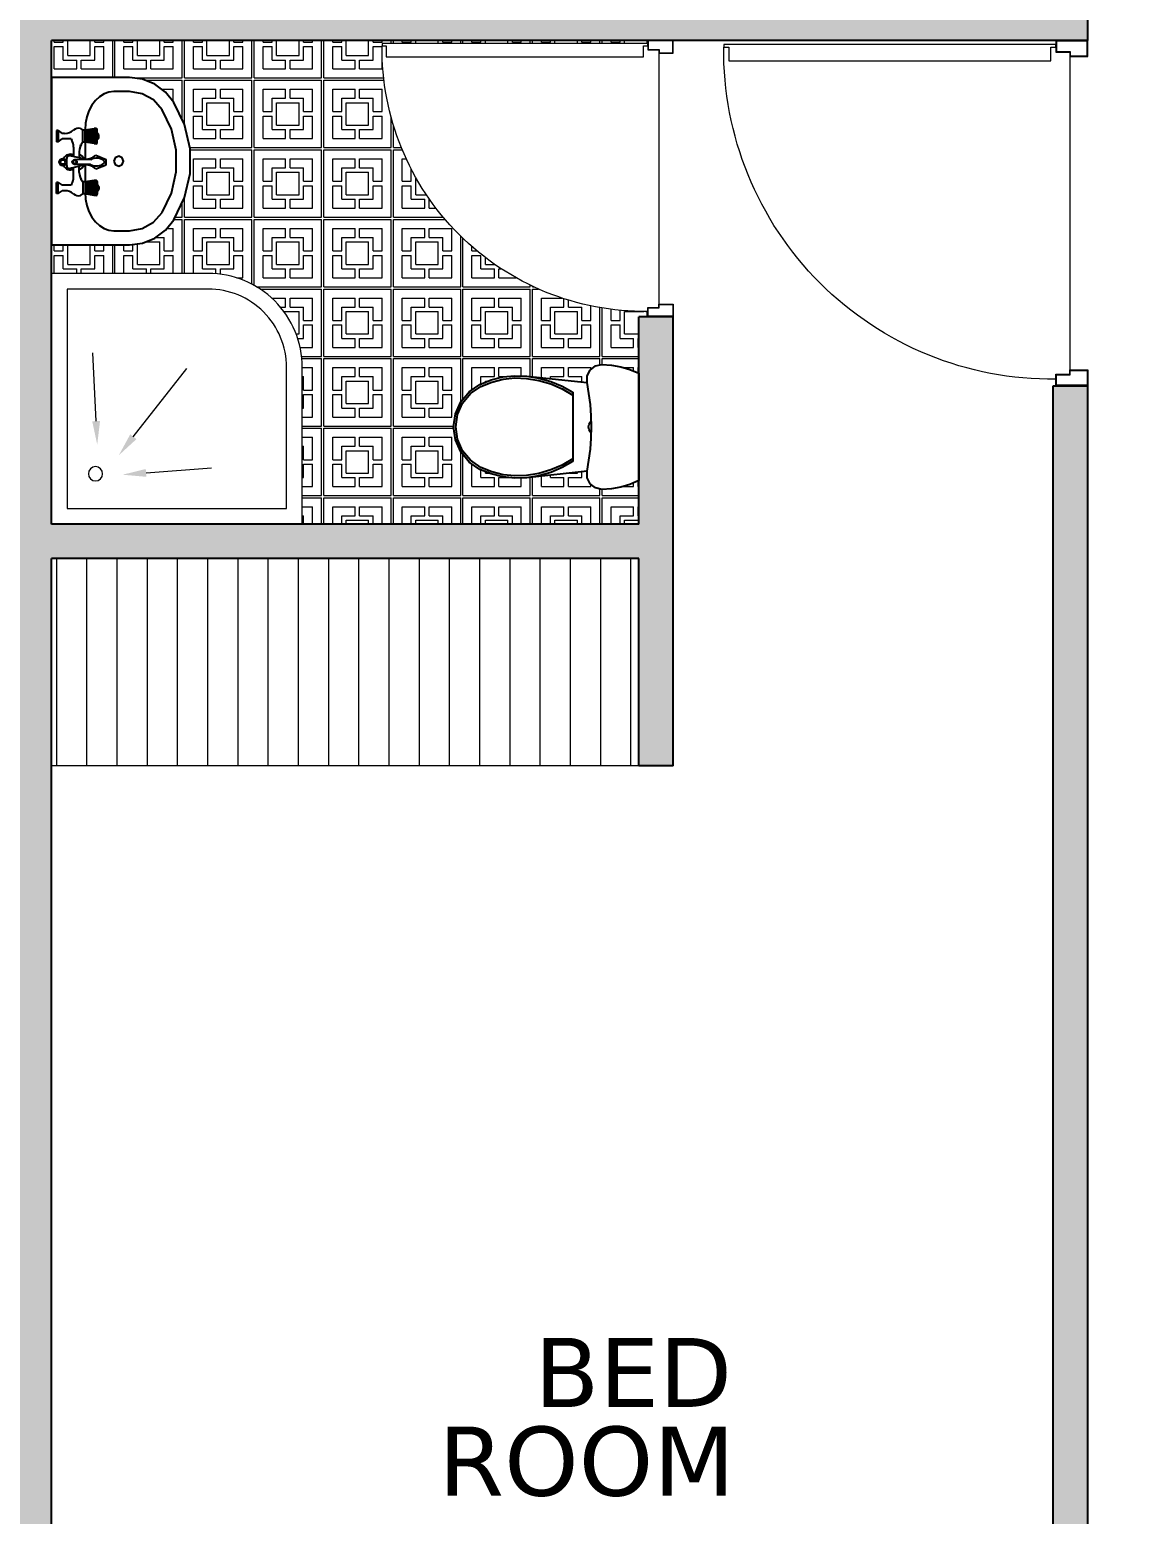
# Model space of a CAD drawing. Header units: inches. Extents: x 70 to 1974, y -315 to 363.
# Drawn here: x 161.998 to 165.162, y 36.96 to 41.258 of the extents above; entities that cross this region are included whole.
import ezdxf

# ---------------------------------------------------------------- set-up
doc = ezdxf.new("R2010")
doc.units = ezdxf.units.IN
doc.header["$MEASUREMENT"] = 0
for name, color, linetype, lineweight in [('1', 19, 'Continuous', 5), ('hidden line', 252, 'Continuous', 5), ('LAYER1', 8, 'Continuous', 9)]:
    doc.layers.add(name, color=color, linetype=linetype, lineweight=lineweight)
doc.layers.add('AX', color=7, linetype='Continuous', lineweight=18, true_color=0xb7ad8f)
doc.layers.add('fer', color=8, linetype='Continuous')
doc.styles.add('STYLE7', font='verdana.ttf')

# ---------------------------------------------------------------- blocks, each defined once
blk = doc.blocks.new('DR100K')
at = {"color": 0}
blk.add_line((-0.0463, -0.0524), (-0.9537, -0.0524), dxfattribs=at)
at = {"color": 0, "linetype": 'Continuous'}
for p, q in [((-0.0591, -0.5731), (-0.0591, -0.1073)), ((-0.0591, -0.1073), (-0.0197, -0.1073)), ((-0.0192, -0.1073), (-0.0192, -0.0923)), ((-0.0192, -0.0923), (-0.0115, -0.0923)), ((-0.0115, -0.0923), (-0.0115, -0.5731)), ((-0.0591, -1.0389), (-0.0591, -0.5731)), ((-0.0115, -0.5731), (-0.0115, -1.0539)), ((-0.0197, -1.0389), (-0.0591, -1.0389)), ((-0.0192, -1.0539), (-0.0192, -1.0389)), ((-0.0115, -1.0539), (-0.0192, -1.0539))]:
    blk.add_line(p, q, dxfattribs=at)
for points in [[(-0.9537, -0.0524), (-0.9537, 0), (-1, 0), (-1, -0.0923), (-0.9658, -0.0923), (-0.9658, -0.0524)], [(-0.0463, -0.0524), (-0.0463, 0), (0, 0), (0, -0.0923), (-0.0342, -0.0923), (-0.0342, -0.0524)], [(-0.9557, -0.0505), (-0.9557, -0.0019), (-0.9981, -0.0019), (-0.9981, -0.0904), (-0.9677, -0.0904), (-0.9677, -0.0505)], [(-0.0443, -0.0505), (-0.0443, -0.0019), (-0.0019, -0.0019), (-0.0019, -0.0904), (-0.0323, -0.0904), (-0.0323, -0.0505)]]:
    blk.add_lwpolyline(points, close=True, dxfattribs=at)
blk.add_arc((-0.0294, -0.1026), 0.9514, 179.3821, 270.6161, dxfattribs=at)
blk = doc.blocks.new('PL_WC_1_UT')
at = {"layer": 'fer', "linetype": 'ByBlock'}
for p, q in [((-0.2284, 0.645), (-0.2446, 0.6076)), ((0.2284, 0.645), (-0.2284, 0.645)), ((0.2446, 0.6076), (0.2284, 0.645)), ((-0.2446, 0.6076), (-0.2564, 0.5687)), ((0.2564, 0.5687), (0.2446, 0.6076)), ((-0.2635, 0.5285), (-0.2659, 0.4879)), ((-0.2564, 0.5687), (-0.2635, 0.5285)), ((0.2635, 0.5285), (0.2564, 0.5687)), ((0.2659, 0.4879), (0.2635, 0.5285)), ((-0.2659, 0.4879), (-0.2597, 0.4603)), ((-0.2597, 0.4603), (-0.2423, 0.4381)), ((0.2423, 0.4381), (0.2597, 0.4603)), ((0.2597, 0.4603), (0.2659, 0.4879)), ((-0.2423, 0.4381), (-0.2171, 0.4255)), ((-0.2171, 0.4255), (-0.1889, 0.4249)), ((-0.1889, 0.4249), (-0.2164, 0.1682)), ((0.1889, 0.4249), (0.2171, 0.4255)), ((0.2164, 0.1682), (0.1889, 0.4249)), ((0.2171, 0.4255), (0.2423, 0.4381)), ((-0.2164, 0.1682), (-0.2183, 0.1168)), ((0.2183, 0.1168), (0.2164, 0.1682)), ((-0.2183, 0.1168), (-0.2128, 0.0658)), ((-0.2128, 0.0658), (-0.2002, 0.016)), ((0.2002, 0.016), (0.2128, 0.0658)), ((0.2128, 0.0658), (0.2183, 0.1168)), ((-0.2002, 0.016), (-0.1807, -0.0315)), ((0.1807, -0.0315), (0.2002, 0.016)), ((-0.1807, -0.0315), (-0.1493, -0.0776)), ((0.1493, -0.0776), (0.1807, -0.0315)), ((-0.1493, -0.0776), (-0.1063, -0.1133)), ((-0.1063, -0.1133), (-0.0553, -0.1359)), ((0.0553, -0.1359), (0.1063, -0.1133)), ((0.1063, -0.1133), (0.1493, -0.0776)), ((-0.0553, -0.1359), (0, -0.1436)), ((0, -0.1436), (0.0553, -0.1359))]:
    blk.add_line(p, q, dxfattribs=at)
at = {"layer": 'fer', "color": 0, "linetype": 'ByBlock'}
for p, q in [((-0.0949, 0.4392), (-0.0475, 0.4427)), ((-0.0475, 0.4427), (0, 0.4439)), ((-0.0238, 0.4433), (-0.0216, 0.44)), ((-0.0029, 0.4438), (0, 0.4433)), ((0, 0.4439), (0.0475, 0.4427)), ((0, 0.4433), (0.0029, 0.4438)), ((0.0216, 0.44), (0.0238, 0.4433)), ((0.0475, 0.4427), (0.0949, 0.4392)), ((-0.1889, 0.4249), (-0.1421, 0.4332)), ((-0.1421, 0.4332), (-0.0949, 0.4392)), ((-0.0216, 0.44), (-0.0117, 0.4334)), ((-0.0117, 0.4334), (0, 0.431)), ((0, 0.431), (0.0117, 0.4334)), ((0.0117, 0.4334), (0.0216, 0.44)), ((0.0949, 0.4392), (0.1421, 0.4332)), ((0.1421, 0.4332), (0.1889, 0.4249)), ((-0.1732, 0.3191), (-0.1933, 0.2706)), ((-0.1624, 0.3191), (-0.1831, 0.2703)), ((-0.1476, 0.365), (-0.1732, 0.3191)), ((-0.136, 0.365), (-0.1624, 0.3191)), ((0.1476, 0.365), (-0.1476, 0.365)), ((0.1624, 0.3191), (0.136, 0.365)), ((0.1732, 0.3191), (0.1476, 0.365)), ((0.1831, 0.2703), (0.1624, 0.3191)), ((0.1933, 0.2706), (0.1732, 0.3191)), ((-0.1933, 0.2706), (-0.2078, 0.22)), ((-0.1831, 0.2703), (-0.198, 0.2194)), ((0.198, 0.2194), (0.1831, 0.2703)), ((0.2078, 0.22), (0.1933, 0.2706)), ((-0.2078, 0.22), (-0.2164, 0.1682)), ((-0.198, 0.2194), (-0.2067, 0.1671)), ((0.2067, 0.1671), (0.198, 0.2194)), ((0.2164, 0.1682), (0.2078, 0.22)), ((-0.2067, 0.1671), (-0.2085, 0.1172)), ((0.2085, 0.1172), (0.2067, 0.1671)), ((-0.2085, 0.1172), (-0.2033, 0.0675)), ((-0.2033, 0.0675), (-0.191, 0.019)), ((0.191, 0.019), (0.2033, 0.0675)), ((0.2033, 0.0675), (0.2085, 0.1172)), ((-0.191, 0.019), (-0.172, -0.0272)), ((0.172, -0.0272), (0.191, 0.019)), ((-0.172, -0.0272), (-0.1421, -0.0711)), ((0.1421, -0.0711), (0.172, -0.0272)), ((-0.1421, -0.0711), (-0.1012, -0.1051)), ((-0.1012, -0.1051), (-0.0526, -0.1266)), ((0.0526, -0.1266), (0.1012, -0.1051)), ((0.1012, -0.1051), (0.1421, -0.0711)), ((-0.0526, -0.1266), (0, -0.1339)), ((0, -0.1339), (0.0526, -0.1266))]:
    blk.add_line(p, q, dxfattribs=at)
blk = doc.blocks.new('Bath4')
for p, q in [((-0.652, -0.5264), (-0.6377, -0.3365)), ((-0.5472, -0.5632), (-0.3492, -0.4082)), ((-0.5019, -0.6708), (-0.3044, -0.6801))]:
    blk.add_line(p, q)
for points in [[(-0.0742, -0.8), (-0.8, -0.8), (-0.8, -0.0742), (-0.3464, -0.0742, -0.414214), (-0.0742, -0.3464)], [(-0.1196, -0.7546), (-0.7546, -0.7546), (-0.7546, -0.1196), (-0.3464, -0.1196, -0.414214), (-0.1196, -0.3464)]]:
    blk.add_lwpolyline(points, format="xyb", close=True)
blk.add_circle((-0.6545, -0.6727), 0.0207)
for points in [[(-0.6633, -0.5255), (-0.6407, -0.5272), (-0.6571, -0.5942)], [(-0.5542, -0.5542), (-0.5402, -0.5721), (-0.6008, -0.6051)], [(-0.5014, -0.6595), (-0.5024, -0.6822), (-0.5699, -0.6677)]]:
    blk.add_solid(points)
blk = doc.blocks.new('DASTSHO')
at = {"layer": 'fer', "linetype": 'Continuous'}
h = blk.add_hatch(dxfattribs=at)
h.set_pattern_fill('EMPTY_FILL', color=256, scale=1000000.0, style=0)
h.set_pattern_definition([(0, (1000000, 1000000), (0, 1000000), [1e-05, -1000000])])
h.paths.add_polyline_path([(-0.3, 0), (-0.3, -0.28), (-0.2973, -0.3116), (-0.2894, -0.3424), (-0.2764, -0.3713), (-0.2586, -0.3976), (-0.2368, -0.4206), (-0.2113, -0.4396), (-0.145, -0.4727), (-0.0738, -0.4931), (0, -0.4999), (0.0738, -0.4931), (0.145, -0.4727), (0.2113, -0.4396), (0.2368, -0.4206), (0.2586, -0.3976), (0.2764, -0.3713), (0.2894, -0.3424), (0.2973, -0.3116), (0.3, -0.28), (0.3, 0)], flags=0)
at = {"layer": 'fer', "linetype": 'ByBlock'}
for p, q in [((-0.3, 0), (-0.3, -0.28)), ((-0.27, 0), (-0.3, 0)), ((0.27, 0), (-0.27, 0)), ((0.3, 0), (0.27, 0)), ((0.3, -0.28), (0.3, 0)), ((-0.2177, -0.1575), (-0.2315, -0.1722)), ((-0.2007, -0.1447), (-0.2177, -0.1575)), ((-0.181, -0.1344), (-0.2007, -0.1447)), ((-0.1592, -0.1267), (-0.181, -0.1344)), ((-0.136, -0.1221), (-0.1592, -0.1267)), ((-0.112, -0.1205), (-0.136, -0.1221)), ((-0.0138, -0.1205), (-0.112, -0.1205)), ((0.112, -0.1205), (0.0075, -0.1205)), ((0.136, -0.1221), (0.112, -0.1205)), ((0.1592, -0.1267), (0.136, -0.1221)), ((0.181, -0.1344), (0.1592, -0.1267)), ((0.2007, -0.1447), (0.181, -0.1344)), ((0.2177, -0.1575), (0.2007, -0.1447)), ((0.2315, -0.1722), (0.2177, -0.1575)), ((-0.2479, -0.206), (-0.25, -0.224)), ((-0.2417, -0.1886), (-0.2479, -0.206)), ((-0.2315, -0.1722), (-0.2417, -0.1886)), ((0.2417, -0.1886), (0.2315, -0.1722)), ((0.2479, -0.206), (0.2417, -0.1886)), ((0.25, -0.224), (0.2479, -0.206)), ((-0.25, -0.224), (-0.25, -0.28)), ((0.25, -0.28), (0.25, -0.224))]:
    blk.add_line(p, q, dxfattribs=at)
at = {"layer": 'fer'}
for p, q in [((-0.1161, -0.0184), (-0.0761, -0.0184)), ((-0.1161, -0.0234), (-0.1161, -0.0184)), ((-0.1161, -0.0234), (-0.0761, -0.0234)), ((-0.1161, -0.0234), (-0.1061, -0.0384)), ((-0.1061, -0.0471), (-0.1061, -0.0384)), ((-0.0761, -0.0234), (-0.0861, -0.0384)), ((-0.0861, -0.0709), (-0.0861, -0.0384)), ((-0.0761, -0.0234), (-0.0761, -0.0184)), ((0.0698, -0.0234), (0.0698, -0.0184)), ((0.1098, -0.0184), (0.0698, -0.0184)), ((0.0698, -0.0234), (0.0798, -0.0384)), ((0.1098, -0.0234), (0.0698, -0.0234)), ((0.0798, -0.0709), (0.0798, -0.0384)), ((0.1098, -0.0234), (0.0998, -0.0384)), ((0.0998, -0.0471), (0.0998, -0.0384)), ((0.1098, -0.0234), (0.1098, -0.0184)), ((-0.1236, -0.1037), (-0.1179, -0.1127)), ((-0.0611, -0.1037), (-0.0661, -0.1057)), ((-0.0571, -0.0795), (-0.0229, -0.0795)), ((-0.0404, -0.0995), (-0.0184, -0.0995)), ((-0.0142, -0.1177), (-0.026, -0.0656)), ((-0.0161, -0.0545), (0.0098, -0.0545)), ((-0.0117, -0.1399), (-0.0115, -0.0831)), ((0.0054, -0.1399), (0.0052, -0.0831)), ((0.0079, -0.1177), (0.0197, -0.0656)), ((0.0341, -0.0995), (0.012, -0.0995)), ((0.0508, -0.0795), (0.0166, -0.0795)), ((0.0548, -0.1037), (0.0598, -0.1057)), ((0.1173, -0.1037), (0.1115, -0.1127)), ((-0.1231, -0.1604), (-0.1231, -0.153)), ((-0.1228, -0.153), (-0.1179, -0.1214)), ((-0.1228, -0.1604), (-0.1228, -0.153)), ((-0.1202, -0.153), (-0.1158, -0.1214)), ((-0.1202, -0.1604), (-0.1202, -0.153)), ((-0.1148, -0.1214), (-0.1189, -0.153)), ((-0.1189, -0.1604), (-0.1189, -0.153)), ((-0.1179, -0.1214), (-0.1179, -0.1127)), ((-0.0743, -0.1127), (-0.1179, -0.1127)), ((-0.1179, -0.153), (-0.1139, -0.1214)), ((-0.0743, -0.1214), (-0.1179, -0.1214)), ((-0.1179, -0.1604), (-0.1179, -0.153)), ((-0.1128, -0.1214), (-0.1164, -0.153)), ((-0.1164, -0.1604), (-0.1164, -0.153)), ((-0.1152, -0.153), (-0.1118, -0.1214)), ((-0.1152, -0.1604), (-0.1152, -0.153)), ((-0.1135, -0.153), (-0.1104, -0.1214)), ((-0.1135, -0.1604), (-0.1135, -0.153)), ((-0.1085, -0.153), (-0.1064, -0.1214)), ((-0.1085, -0.1644), (-0.1085, -0.153)), ((-0.1055, -0.153), (-0.1041, -0.1214)), ((-0.1055, -0.1644), (-0.1055, -0.153)), ((-0.1018, -0.1214), (-0.1027, -0.153)), ((-0.1027, -0.1644), (-0.1027, -0.153)), ((-0.0982, -0.153), (-0.0982, -0.1214)), ((-0.0982, -0.1644), (-0.0982, -0.153)), ((-0.0982, -0.1644), (-0.0982, -0.153)), ((-0.0961, -0.1644), (-0.0961, -0.1214)), ((-0.094, -0.153), (-0.094, -0.1214)), ((-0.094, -0.1644), (-0.094, -0.153)), ((-0.0904, -0.1214), (-0.0895, -0.153)), ((-0.0895, -0.1644), (-0.0895, -0.153)), ((-0.0867, -0.153), (-0.0881, -0.1214)), ((-0.0867, -0.1644), (-0.0867, -0.153)), ((-0.0837, -0.153), (-0.0858, -0.1214)), ((-0.0837, -0.1644), (-0.0837, -0.153)), ((-0.0787, -0.153), (-0.0817, -0.1214)), ((-0.077, -0.153), (-0.0804, -0.1214)), ((-0.0794, -0.1214), (-0.0758, -0.153)), ((-0.0787, -0.1604), (-0.0787, -0.153)), ((-0.0743, -0.153), (-0.0783, -0.1214)), ((-0.0774, -0.1214), (-0.0733, -0.153)), ((-0.077, -0.1604), (-0.077, -0.153)), ((-0.072, -0.153), (-0.0764, -0.1214)), ((-0.0758, -0.1604), (-0.0758, -0.153)), ((-0.0729, -0.1114), (-0.0743, -0.1127)), ((-0.0743, -0.1214), (-0.0743, -0.1127)), ((-0.0694, -0.153), (-0.0743, -0.1214)), ((-0.0743, -0.1604), (-0.0743, -0.153)), ((-0.0733, -0.1604), (-0.0733, -0.153)), ((-0.072, -0.1604), (-0.072, -0.153)), ((-0.0694, -0.1604), (-0.0694, -0.153)), ((-0.0691, -0.1604), (-0.0691, -0.153)), ((-0.0279, -0.1595), (-0.0128, -0.1962)), ((0.0216, -0.1595), (0.0065, -0.1962)), ((0.0628, -0.1604), (0.0628, -0.153)), ((0.0631, -0.153), (0.068, -0.1214)), ((0.0631, -0.1604), (0.0631, -0.153)), ((0.0656, -0.153), (0.07, -0.1214)), ((0.0656, -0.1604), (0.0656, -0.153)), ((0.0665, -0.1114), (0.068, -0.1127)), ((0.0711, -0.1214), (0.067, -0.153)), ((0.067, -0.1604), (0.067, -0.153)), ((0.068, -0.1127), (0.1115, -0.1127)), ((0.068, -0.1214), (0.068, -0.1127)), ((0.068, -0.1214), (0.1115, -0.1214)), ((0.068, -0.153), (0.0719, -0.1214)), ((0.068, -0.1604), (0.068, -0.153)), ((0.0731, -0.1214), (0.0694, -0.153)), ((0.0694, -0.1604), (0.0694, -0.153)), ((0.0707, -0.153), (0.0741, -0.1214)), ((0.0707, -0.1604), (0.0707, -0.153)), ((0.0724, -0.153), (0.0754, -0.1214)), ((0.0724, -0.1604), (0.0724, -0.153)), ((0.0774, -0.153), (0.0794, -0.1214)), ((0.0774, -0.1644), (0.0774, -0.153)), ((0.0803, -0.153), (0.0818, -0.1214)), ((0.0803, -0.1644), (0.0803, -0.153)), ((0.084, -0.1214), (0.0831, -0.153)), ((0.0831, -0.1644), (0.0831, -0.153)), ((0.0877, -0.153), (0.0877, -0.1214)), ((0.0877, -0.1644), (0.0877, -0.153)), ((0.0898, -0.1644), (0.0898, -0.1214)), ((0.0918, -0.153), (0.0919, -0.1214)), ((0.0918, -0.1644), (0.0918, -0.153)), ((0.0918, -0.1644), (0.0918, -0.153)), ((0.0955, -0.1214), (0.0964, -0.153)), ((0.0964, -0.1644), (0.0964, -0.153)), ((0.0992, -0.153), (0.0978, -0.1214)), ((0.0992, -0.1644), (0.0992, -0.153)), ((0.1022, -0.153), (0.1001, -0.1214)), ((0.1022, -0.1644), (0.1022, -0.153)), ((0.1072, -0.153), (0.1041, -0.1214)), ((0.1089, -0.153), (0.1055, -0.1214)), ((0.1065, -0.1214), (0.1101, -0.153)), ((0.1072, -0.1604), (0.1072, -0.153)), ((0.1115, -0.153), (0.1076, -0.1214)), ((0.1084, -0.1214), (0.1126, -0.153)), ((0.1089, -0.1604), (0.1089, -0.153)), ((0.1139, -0.153), (0.1095, -0.1214)), ((0.1101, -0.1604), (0.1101, -0.153)), ((0.1115, -0.1214), (0.1115, -0.1127)), ((0.1165, -0.153), (0.1115, -0.1214)), ((0.1115, -0.1604), (0.1115, -0.153)), ((0.1126, -0.1604), (0.1126, -0.153)), ((0.1139, -0.1604), (0.1139, -0.153)), ((0.1165, -0.1604), (0.1165, -0.153)), ((0.1168, -0.1604), (0.1168, -0.153)), ((-0.0731, -0.1644), (-0.1191, -0.1644)), ((-0.1051, -0.1654), (-0.1051, -0.1644)), ((-0.0911, -0.1694), (-0.1011, -0.1694)), ((-0.0871, -0.1654), (-0.0871, -0.1644)), ((-0.0128, -0.1962), (0.0065, -0.1962)), ((0.0668, -0.1644), (0.1128, -0.1644)), ((0.0808, -0.1654), (0.0808, -0.1644)), ((0.0848, -0.1694), (0.0948, -0.1694)), ((0.0988, -0.1654), (0.0988, -0.1644))]:
    blk.add_line(p, q, dxfattribs=at)
at = {"layer": 'fer', "linetype": 'ByBlock'}
blk.add_lwpolyline([(0, -0.224), (-0.0124, -0.2291), (-0.0175, -0.2415), (-0.0124, -0.2539), (0, -0.259), (0.0124, -0.2539), (0.0175, -0.2415), (0.0124, -0.2291)], close=True, dxfattribs=at)
blk.add_lwpolyline([(0, -0.224), (-0.0124, -0.2291), (-0.0175, -0.2415), (-0.0124, -0.2539), (0, -0.259), (0.0124, -0.2539), (0.0175, -0.2415), (0.0124, -0.2291)], close=True, dxfattribs=at)
for points in [[(-0.3, -0.28), (-0.294, -0.3272), (-0.2764, -0.3713), (-0.2482, -0.4096), (-0.2113, -0.4396)], [(-0.25, -0.28), (-0.2422, -0.3258), (-0.2197, -0.3664), (-0.1849, -0.3972)], [(0.1849, -0.3972), (0.2197, -0.3664), (0.2422, -0.3258), (0.25, -0.28)], [(0.2113, -0.4396), (0.2482, -0.4096), (0.2764, -0.3713), (0.294, -0.3272), (0.3, -0.28)], [(-0.1849, -0.3972), (-0.1147, -0.4307), (-0.0389, -0.4478), (0.0389, -0.4478), (0.1147, -0.4307), (0.1849, -0.3972)], [(-0.2113, -0.4396), (-0.1311, -0.4779), (-0.0444, -0.4975), (0.0444, -0.4975), (0.1311, -0.4779), (0.2113, -0.4396)]]:
    blk.add_lwpolyline(points, dxfattribs=at)
at = {"layer": 'fer'}
for centre, radius in [((-0.0032, -0.0409), 0.0131), ((-0.0032, -0.0409), 0.00814), ((-0.0032, -0.0831), 0.00838), ((-0.0032, -0.0831), 0.00638)]:
    blk.add_circle(centre, radius, dxfattribs=at)
for centre, radius, start, end in [((-0.1561, -0.0471), 0.05, 320.0876, 0), ((-0.0032, -0.068), 0.0279, 117.5903, 204.3145), ((-0.0032, -0.068), 0.0279, 335.6855, 62.4097), ((0.1498, -0.0471), 0.05, 180, 219.9124), ((-0.0961, -0.0973), 0.0282, 140.0876, 192.9962), ((-0.0961, -0.0973), 0.0282, 60.122, 69.2491), ((-0.0571, -0.0295), 0.05, 240.122, 270), ((-0.0404, -0.1495), 0.05, 90, 130.3983), ((-0.0032, -0.0914), 0.0279, 196.9433, 246.1873), ((-0.0161, -0.0645), 0.01, 90, 186.4645), ((-0.0032, -0.0914), 0.0279, 293.8127, 343.0567), ((0.0098, -0.0645), 0.01, 353.5355, 90), ((0.0341, -0.1495), 0.05, 49.6017, 90), ((0.0508, -0.0295), 0.05, 270, 299.878), ((0.0898, -0.0973), 0.0282, 110.7509, 119.878), ((0.0898, -0.0973), 0.0282, 347.0038, 39.9124), ((-0.0679, -0.1231), 0.0542, 317.6979, 11.2911), ((0.0251, -0.1613), 0.0425, 149.7923, 221.2189), ((-0.0314, -0.1613), 0.0425, 318.7811, 30.2077), ((0.0616, -0.1231), 0.0542, 168.7089, 222.3021), ((-0.1191, -0.1604), 0.004, 180, 270), ((-0.1188, -0.1604), 0.004, 180, 270), ((-0.1162, -0.1604), 0.004, 180, 270), ((-0.1149, -0.1604), 0.004, 180, 270), ((-0.1139, -0.1604), 0.004, 180, 270), ((-0.1124, -0.1604), 0.004, 180, 270), ((-0.1112, -0.1604), 0.004, 180, 270), ((-0.1095, -0.1604), 0.004, 180, 270), ((-0.1011, -0.1654), 0.004, 180, 270), ((-0.0911, -0.1654), 0.004, 270, 0), ((-0.0827, -0.1604), 0.004, 270, 0), ((-0.081, -0.1604), 0.004, 270, 0), ((-0.0798, -0.1604), 0.004, 270, 0), ((-0.0783, -0.1604), 0.004, 270, 0), ((-0.0773, -0.1604), 0.004, 270, 0), ((-0.076, -0.1604), 0.004, 270, 0), ((-0.0734, -0.1604), 0.004, 270, 0), ((-0.0731, -0.1604), 0.004, 270, 0), ((-0.0032, -0.186), 0.005, 221.2189, 318.7811), ((0.0668, -0.1604), 0.004, 180, 270), ((0.0671, -0.1604), 0.004, 180, 270), ((0.0696, -0.1604), 0.004, 180, 270), ((0.071, -0.1604), 0.004, 180, 270), ((0.072, -0.1604), 0.004, 180, 270), ((0.0734, -0.1604), 0.004, 180, 270), ((0.0747, -0.1604), 0.004, 180, 270), ((0.0764, -0.1604), 0.004, 180, 270), ((0.0848, -0.1654), 0.004, 180, 270), ((0.0948, -0.1654), 0.004, 270, 0), ((0.1032, -0.1604), 0.004, 270, 0), ((0.1049, -0.1604), 0.004, 270, 0), ((0.1061, -0.1604), 0.004, 270, 0), ((0.1075, -0.1604), 0.004, 270, 0), ((0.1086, -0.1604), 0.004, 270, 0), ((0.1099, -0.1604), 0.004, 270, 0), ((0.1125, -0.1604), 0.004, 270, 0), ((0.1128, -0.1604), 0.004, 270, 0)]:
    blk.add_arc(centre, radius, start, end, dxfattribs=at)
blk = doc.blocks.new('k1')
at = {"true_color": 0x636466}
h = blk.add_hatch(color=251, dxfattribs=at)
h.dxf.hatch_style = 1
h.paths.add_polyline_path([(-461.0846, -161.5584), (-462.6065, -161.5584), (-462.6065, -162.181), (-462.6065, -162.181), (-462.6065, -162.3188), (-462.4682, -162.3188), (-462.4682, -161.6968), (-461.2229, -161.6968), (-461.2229, -162.942), (-461.0846, -162.942), (-461.0846, -162.8037)])
h.paths.add_polyline_path([(-460.3927, -161.6968), (-459.1475, -161.6968), (-459.1475, -162.942), (-457.907, -162.942), (-457.907, -162.8037), (-459.0091, -162.8037), (-459.0091, -161.5584), (-460.5311, -161.5584), (-460.5311, -162.181), (-461.0846, -162.181), (-461.0846, -162.3194), (-460.3927, -162.3194)])
h.paths.add_polyline_path([(-459.7009, -162.3194), (-459.1475, -162.3194), (-459.1475, -162.181), (-459.8393, -162.181), (-459.8393, -162.8037), (-461.0846, -162.8037), (-461.0846, -162.942), (-459.7009, -162.942)], flags=17)
h.paths.add_polyline_path([(-458.3173, -161.6968), (-457.072, -161.6968), (-457.0735, -162.2633), (-457.0043, -162.2633), (-456.9351, -162.2631), (-456.9337, -161.5584), (-458.4557, -161.5584), (-458.4557, -162.181), (-459.0091, -162.181), (-459.0091, -162.3194), (-458.3173, -162.3194)])
h.paths.add_polyline_path([(-457.434, -165.0145), (-453.6596, -165.0145), (-453.6596, -164.5635), (-457.434, -164.5635)], flags=9)
h.paths.add_polyline_path([(-466.4646, -178.781), (-469.7624, -178.781), (-469.7624, -178.172), (-466.4646, -178.172)], flags=9)
h.paths.add_polyline_path([(-465.7865, -177.1188), (-468.3426, -177.1188), (-468.3426, -176.3458), (-465.7865, -176.3458)], flags=9)
h.paths.add_polyline_path([(-466.6372, -172.2588), (-468.4262, -172.2588), (-468.4262, -171.5854), (-466.6372, -171.5854)], flags=9)
h.paths.add_polyline_path([(-467.4058, -174.7927), (-469.1563, -174.7927), (-469.1563, -174.3652), (-467.4058, -174.3652)], flags=9)
h.paths.add_polyline_path([(-466.5791, -173.4899), (-469.3301, -173.4899), (-469.3301, -173.0249), (-466.5791, -173.0249)], flags=9)
h.paths.add_polyline_path([(-469.0047, -195.6182), (-468.5367, -195.6499), (-468.4415, -195.1099), (-468.9095, -195.0782)], flags=9)
h.paths.add_polyline_path([(-465.4248, -183.2086), (-468.8542, -183.2375), (-468.859, -182.6675), (-465.4296, -182.6386)], flags=9)
h.paths.add_polyline_path([(-469.3327, -170.5279), (-465.1389, -170.5279), (-465.1389, -170.0268), (-469.3327, -170.0268)], flags=9)
h.paths.add_polyline_path([(-469.4484, -194.8322), (-468.9804, -194.864), (-468.8852, -194.324), (-469.3532, -194.2922)], flags=9)
h.paths.add_polyline_path([(-467.2761, -194.8572), (-468.7185, -194.8693), (-468.7236, -194.2619), (-467.2812, -194.2497)], flags=9)
h.paths.add_polyline_path([(-464.4483, -194.8452), (-465.6532, -194.8554), (-465.658, -194.2854), (-464.4531, -194.2752)], flags=9)
h.paths.add_polyline_path([(-466.8236, -194.8161), (-465.8001, -194.8479), (-465.7049, -194.3079), (-466.7283, -194.2761)], flags=9)
h.paths.add_polyline_path([(-468.6542, -184.4538), (-467.9788, -184.4761), (-467.9121, -184.093), (-468.5875, -184.0708)], flags=9)
h.paths.add_polyline_path([(-468.0005, -184.2226), (-467.9115, -184.2308), (-467.8869, -184.09), (-467.976, -184.0818)], flags=9)
h.paths.add_polyline_path([(-469.3709, -184.1154), (-469.3068, -184.1217), (-469.2877, -184.0123), (-469.3518, -184.0059)], flags=9)
h.paths.add_polyline_path([(-469.4589, -184.4456), (-469.3558, -184.4539), (-469.3307, -184.3103), (-469.4338, -184.3019)], flags=9)
h.paths.add_polyline_path([(-469.5642, -184.3939), (-468.6423, -184.4137), (-468.583, -184.0728), (-469.5048, -184.053)], flags=9)
h.paths.add_polyline_path([(-468.6139, -183.8392), (-467.9386, -183.8615), (-467.8718, -183.4785), (-468.5472, -183.4562)], flags=9)
h.paths.add_polyline_path([(-467.9602, -183.5893), (-467.8711, -183.5975), (-467.8466, -183.4567), (-467.9356, -183.4486)], flags=9)
h.paths.add_polyline_path([(-469.3753, -183.5029), (-469.3112, -183.5093), (-469.2922, -183.3999), (-469.3563, -183.3935)], flags=9)
h.paths.add_polyline_path([(-469.4633, -183.8331), (-469.3602, -183.8415), (-469.3352, -183.6978), (-469.4383, -183.6895)], flags=9)
h.paths.add_polyline_path([(-469.5687, -183.7814), (-468.6468, -183.8012), (-468.5875, -183.4604), (-469.5093, -183.4406)], flags=9)
h.paths.add_polyline_path([(-464.47, -193.0711), (-466.41, -193.0875), (-466.415, -192.4875), (-464.4751, -192.4711)], flags=9)
h.paths.add_polyline_path([(-464.4471, -179.8895), (-467.4444, -179.9148), (-467.4494, -179.3223), (-464.4521, -179.297)], flags=9)
h.paths.add_polyline_path([(-464.457, -175.972), (-466.6844, -175.9908), (-466.6894, -175.3983), (-464.462, -175.3795)], flags=9)
h.paths.add_polyline_path([(-464.4659, -178.7758), (-466.5484, -178.7933), (-466.5535, -178.1859), (-464.4711, -178.1683)], flags=9)
h.paths.add_polyline_path([(-464.4666, -174.8525), (-466.289, -174.8679), (-466.294, -174.2754), (-464.4716, -174.26)], flags=9)
h.paths.add_polyline_path([(-464.4687, -173.5351), (-466.4711, -173.552), (-466.476, -172.9745), (-464.4735, -172.9576)], flags=9)
h.paths.add_polyline_path([(-464.498, -172.0947), (-465.5354, -172.1034), (-465.539, -171.6759), (-464.5016, -171.6672)], flags=9)
h.paths.add_polyline_path([(-464.487, -190.9788), (-466.5209, -190.9788), (-466.5209, -190.4838), (-464.487, -190.4838)], flags=9)
h.paths.add_polyline_path([(-464.361, -186.5578), (-469.8351, -186.604), (-469.84, -186.0269), (-464.3658, -185.9807)], flags=9)
h.paths.add_polyline_path([(-464.4788, -192.0283), (-465.4211, -192.0283), (-465.4211, -191.4476), (-464.4788, -191.4476)], flags=9)
h.paths.add_polyline_path([(-464.4729, -195.6192), (-466.4129, -195.6356), (-466.4173, -195.1106), (-464.4774, -195.0942)], flags=9)
h.paths.add_polyline_path([(-467.7853, -195.7628), (-468.3703, -195.7628), (-468.3703, -194.9678), (-467.7853, -194.9678)], flags=9)
h.paths.add_polyline_path([(-466.5666, -185.6325), (-467.5813, -185.6325), (-467.5813, -185.1645), (-466.5666, -185.1645)], flags=9)
h.paths.add_polyline_path([(-464.4327, -185.5774), (-466.2107, -185.5924), (-466.2141, -185.194), (-464.436, -185.179)], flags=9)
h.paths.add_polyline_path([(-465.6546, -185.0812), (-469.0091, -185.0812), (-469.0091, -184.6089), (-465.6546, -184.6089)], flags=9)
h.paths.add_polyline_path([(-466.2428, -184.4307), (-467.9102, -184.4448), (-467.9133, -184.0854), (-466.2458, -184.0713)], flags=9)
h.paths.add_polyline_path([(-466.2566, -183.7842), (-467.5346, -183.795), (-467.538, -183.3956), (-466.2599, -183.3848)], flags=9)
h.paths.add_polyline_path([(-465.0273, -184.3294), (-465.4483, -184.3329), (-465.4513, -183.9785), (-465.0303, -183.9749)], flags=9)
h.paths.add_polyline_path([(-464.3973, -183.8968), (-466.0498, -183.9107), (-466.0528, -183.5562), (-464.4003, -183.5423)], flags=9)
h.paths.add_polyline_path([(-464.455, -185.0631), (-465.6467, -185.0732), (-465.6499, -184.6851), (-464.4582, -184.6751)], flags=9)
h.paths.add_polyline_path([(-469.6945, -185.0329), (-469.0256, -185.0536), (-468.9633, -184.7007), (-469.6323, -184.6799)], flags=9)
h.paths.add_polyline_path([(-454.5593, -188.4483), (-454.6086, -188.4483), (-454.6086, -188.3003), (-454.5593, -188.3003)], flags=9)
h.paths.add_polyline_path([(-453.4972, -188.5378), (-454.5503, -188.5378), (-454.5503, -188.1414), (-453.4972, -188.1414)], flags=9)
h.paths.add_polyline_path([(-454.1227, -187.4118), (-454.172, -187.4118), (-454.172, -187.2638), (-454.1227, -187.2638)], flags=9)
h.paths.add_polyline_path([(-453.4705, -187.5187), (-454.1053, -187.5187), (-454.1053, -187.0937), (-453.4705, -187.0937)], flags=9)
h.paths.add_polyline_path([(-453.9631, -180.2095), (-454.0124, -180.2095), (-454.0124, -180.0615), (-453.9631, -180.0615)], flags=9)
h.paths.add_polyline_path([(-453.745, -181.0596), (-453.7944, -181.0596), (-453.7944, -180.9116), (-453.745, -180.9116)], flags=9)
h.paths.add_polyline_path([(-453.8343, -182.0033), (-453.8837, -182.0033), (-453.8837, -181.8553), (-453.8343, -181.8553)], flags=9)
h.paths.add_polyline_path([(-454.2191, -183.8516), (-454.2685, -183.8516), (-454.2685, -183.7036), (-454.2191, -183.7036)], flags=9)
h.paths.add_polyline_path([(-454.3381, -184.7282), (-454.3874, -184.7282), (-454.3874, -184.5803), (-454.3381, -184.5803)], flags=9)
h.paths.add_polyline_path([(-453.4934, -186.5421), (-454.1745, -186.5421), (-454.1745, -186.1171), (-453.4934, -186.1171)], flags=9)
h.paths.add_polyline_path([(-452.9888, -187.4826), (-453.5455, -187.4826), (-453.5455, -187.1401), (-452.9888, -187.1401)], flags=9)
h.paths.add_polyline_path([(-452.9888, -186.4979), (-453.5455, -186.4979), (-453.5455, -186.1555), (-452.9888, -186.1555)], flags=9)
h.paths.add_polyline_path([(-452.9803, -184.8325), (-454.3481, -184.8325), (-454.3481, -184.3829), (-452.9803, -184.3829)], flags=9)
h.paths.add_polyline_path([(-452.9468, -184.0507), (-454.226, -184.0507), (-454.226, -183.5072), (-452.9468, -183.5072)], flags=9)
h.paths.add_polyline_path([(-453.1169, -182.1053), (-453.8089, -182.1053), (-453.8089, -181.6802), (-453.1169, -181.6802)], flags=9)
h.paths.add_polyline_path([(-453.136, -181.1745), (-453.7422, -181.1745), (-453.7422, -180.729), (-453.136, -180.729)], flags=9)
h.paths.add_polyline_path([(-453.001, -180.3219), (-453.9383, -180.3219), (-453.9383, -179.8723), (-453.001, -179.8723)], flags=9)
h.paths.add_polyline_path([(-452.9331, -173.2627), (-456.203, -173.3197), (-456.2193, -172.3875), (-452.9494, -172.3304)], flags=9)
h.paths.add_polyline_path([(-452.992, -185.4166), (-454.0463, -185.4166), (-454.0463, -185.1486), (-452.992, -185.1486)], flags=9)
h.paths.add_polyline_path([(-452.9712, -185.9599), (-453.9002, -185.9599), (-453.9002, -185.69), (-452.9712, -185.69)], flags=9)
h.paths.add_polyline_path([(-452.9423, -190.734), (-453.6863, -190.734), (-453.6863, -190.4296), (-452.9423, -190.4296)], flags=9)
h.paths.add_polyline_path([(-452.9888, -188.5324), (-453.5455, -188.5324), (-453.5455, -188.1899), (-452.9888, -188.1899)], flags=9)
h.paths.add_polyline_path([(-454.1582, -186.4325), (-454.2075, -186.4325), (-454.2075, -186.2845), (-454.1582, -186.2845)], flags=9)
h.paths.add_polyline_path([(-454.4433, -190.8044), (-455.4942, -190.8044), (-455.4942, -190.3918), (-454.4433, -190.3918)], flags=9)
h.paths.add_polyline_path([(-452.955, -190.1558), (-453.7048, -190.1558), (-453.7048, -189.8345), (-452.955, -189.8345)], flags=9)
h.paths.add_polyline_path([(-455.3858, -190.1388), (-454.5791, -190.1388), (-454.5791, -189.8611), (-455.3858, -189.8611)], flags=9)
h.paths.add_polyline_path([(-453.0879, -175.6578), (-455.011, -175.6578), (-455.011, -175.326), (-453.0879, -175.326)], flags=9)
h = blk.add_hatch(color=251, dxfattribs=at)
h.dxf.hatch_style = 1
h.paths.add_polyline_path([(-454.8273, -165.5709), (-455.4496, -165.5709), (-455.4496, -165.7093), (-454.827, -165.7093)])
h.paths.add_polyline_path([(-454.6889, -165.5709), (-454.8273, -165.5709), (-454.827, -165.7093), (-454.6886, -165.7093)])
h.paths.add_polyline_path([(-454.066, -165.5709), (-454.6889, -165.5709), (-454.6886, -165.7093), (-454.2044, -165.7093), (-454.2044, -166.9545), (-454.827, -166.9545), (-454.827, -167.6464), (-454.6886, -167.6464), (-454.6886, -167.0929), (-454.066, -167.0929)])
h.paths.add_polyline_path([(-454.6886, -165.7093), (-454.827, -165.7093), (-454.827, -166.2627), (-455.4496, -166.2627), (-455.4496, -167.7847), (-454.2044, -167.7847), (-454.2044, -169.03), (-454.827, -169.03), (-454.827, -169.7218), (-454.6886, -169.7218), (-454.6886, -169.1683), (-454.066, -169.1683), (-454.066, -167.6464), (-455.3113, -167.6464), (-455.3113, -166.4011), (-454.6886, -166.4011)])
h.paths.add_polyline_path([(-454.6886, -167.7847), (-454.827, -167.7847), (-454.827, -168.3382), (-455.4496, -168.3382), (-455.4496, -169.7218), (-455.3113, -169.7218), (-455.3113, -168.4765), (-454.6886, -168.4765)], flags=17)
h.paths.add_polyline_path([(-454.066, -169.7218), (-455.4496, -169.7218), (-455.4496, -169.8602), (-454.2044, -169.8602), (-454.2044, -171.1054), (-454.827, -171.1054), (-454.827, -171.7972), (-454.6886, -171.7972), (-454.6886, -171.2438), (-454.066, -171.2438)])
h.paths.add_polyline_path([(-458.6892, -165.0145), (-454.9148, -165.0145), (-454.9148, -164.5635), (-458.6892, -164.5635)], flags=9)
h.paths.add_polyline_path([(-467.6094, -178.781), (-470.9072, -178.781), (-470.9072, -178.172), (-467.6094, -178.172)], flags=9)
h.paths.add_polyline_path([(-466.9314, -177.1188), (-469.4875, -177.1188), (-469.4875, -176.3458), (-466.9314, -176.3458)], flags=9)
h.paths.add_polyline_path([(-467.782, -172.2588), (-469.571, -172.2588), (-469.571, -171.5854), (-467.782, -171.5854)], flags=9)
h.paths.add_polyline_path([(-468.5506, -174.7927), (-470.3011, -174.7927), (-470.3011, -174.3652), (-468.5506, -174.3652)], flags=9)
h.paths.add_polyline_path([(-467.724, -173.4899), (-470.475, -173.4899), (-470.475, -173.0249), (-467.724, -173.0249)], flags=9)
h.paths.add_polyline_path([(-470.1495, -195.6182), (-469.6815, -195.6499), (-469.5863, -195.1099), (-470.0543, -195.0782)], flags=9)
h.paths.add_polyline_path([(-466.5696, -183.2086), (-469.999, -183.2375), (-470.0038, -182.6675), (-466.5744, -182.6386)], flags=9)
h.paths.add_polyline_path([(-470.4775, -170.5279), (-466.2838, -170.5279), (-466.2838, -170.0268), (-470.4775, -170.0268)], flags=9)
h.paths.add_polyline_path([(-470.5932, -194.8322), (-470.1252, -194.864), (-470.03, -194.324), (-470.498, -194.2922)], flags=9)
h.paths.add_polyline_path([(-468.4209, -194.8572), (-469.8633, -194.8693), (-469.8685, -194.2619), (-468.426, -194.2497)], flags=9)
h.paths.add_polyline_path([(-465.5931, -194.8452), (-466.798, -194.8554), (-466.8029, -194.2854), (-465.5979, -194.2752)], flags=9)
h.paths.add_polyline_path([(-467.9684, -194.8161), (-466.945, -194.8479), (-466.8497, -194.3079), (-467.8732, -194.2761)], flags=9)
h.paths.add_polyline_path([(-469.799, -184.4538), (-469.1236, -184.4761), (-469.0569, -184.093), (-469.7323, -184.0708)], flags=9)
h.paths.add_polyline_path([(-469.1453, -184.2226), (-469.0563, -184.2308), (-469.0318, -184.09), (-469.1208, -184.0818)], flags=9)
h.paths.add_polyline_path([(-470.5157, -184.1154), (-470.4516, -184.1217), (-470.4325, -184.0123), (-470.4966, -184.0059)], flags=9)
h.paths.add_polyline_path([(-470.6037, -184.4456), (-470.5006, -184.4539), (-470.4756, -184.3103), (-470.5787, -184.3019)], flags=9)
h.paths.add_polyline_path([(-470.709, -184.3939), (-469.7872, -184.4137), (-469.7278, -184.0728), (-470.6497, -184.053)], flags=9)
h.paths.add_polyline_path([(-469.7588, -183.8392), (-469.0834, -183.8615), (-469.0167, -183.4785), (-469.6921, -183.4562)], flags=9)
h.paths.add_polyline_path([(-469.105, -183.5893), (-469.016, -183.5975), (-468.9914, -183.4567), (-469.0805, -183.4486)], flags=9)
h.paths.add_polyline_path([(-470.5202, -183.5029), (-470.4561, -183.5093), (-470.437, -183.3999), (-470.5011, -183.3935)], flags=9)
h.paths.add_polyline_path([(-470.6082, -183.8331), (-470.5051, -183.8415), (-470.48, -183.6978), (-470.5831, -183.6895)], flags=9)
h.paths.add_polyline_path([(-470.7135, -183.7814), (-469.7916, -183.8012), (-469.7323, -183.4604), (-470.6541, -183.4406)], flags=9)
h.paths.add_polyline_path([(-465.6149, -193.0711), (-467.5548, -193.0875), (-467.5599, -192.4875), (-465.6199, -192.4711)], flags=9)
h.paths.add_polyline_path([(-465.5919, -179.8895), (-468.5893, -179.9148), (-468.5943, -179.3223), (-465.5969, -179.297)], flags=9)
h.paths.add_polyline_path([(-465.6018, -175.972), (-467.8293, -175.9908), (-467.8343, -175.3983), (-465.6068, -175.3795)], flags=9)
h.paths.add_polyline_path([(-465.6108, -178.7758), (-467.6932, -178.7933), (-467.6983, -178.1859), (-465.6159, -178.1683)], flags=9)
h.paths.add_polyline_path([(-465.6114, -174.8525), (-467.4339, -174.8679), (-467.4389, -174.2754), (-465.6164, -174.26)], flags=9)
h.paths.add_polyline_path([(-465.6135, -173.5351), (-467.6159, -173.552), (-467.6208, -172.9745), (-465.6184, -172.9576)], flags=9)
h.paths.add_polyline_path([(-465.6428, -172.0947), (-466.6803, -172.1034), (-466.6839, -171.6759), (-465.6464, -171.6672)], flags=9)
h.paths.add_polyline_path([(-465.6319, -190.9788), (-467.6657, -190.9788), (-467.6657, -190.4838), (-465.6319, -190.4838)], flags=9)
h.paths.add_polyline_path([(-465.5058, -186.5578), (-470.98, -186.604), (-470.9848, -186.0269), (-465.5107, -185.9807)], flags=9)
h.paths.add_polyline_path([(-465.6236, -192.0283), (-466.566, -192.0283), (-466.566, -191.4476), (-465.6236, -191.4476)], flags=9)
h.paths.add_polyline_path([(-465.6178, -195.6192), (-467.5577, -195.6356), (-467.5621, -195.1106), (-465.6222, -195.0942)], flags=9)
h.paths.add_polyline_path([(-468.9301, -195.7628), (-469.5151, -195.7628), (-469.5151, -194.9678), (-468.9301, -194.9678)], flags=9)
h.paths.add_polyline_path([(-467.7114, -185.6325), (-468.7261, -185.6325), (-468.7261, -185.1645), (-467.7114, -185.1645)], flags=9)
h.paths.add_polyline_path([(-465.5775, -185.5774), (-467.3556, -185.5924), (-467.3589, -185.194), (-465.5809, -185.179)], flags=9)
h.paths.add_polyline_path([(-466.7994, -185.0812), (-470.154, -185.0812), (-470.154, -184.6089), (-466.7994, -184.6089)], flags=9)
h.paths.add_polyline_path([(-467.3876, -184.4307), (-469.0551, -184.4448), (-469.0581, -184.0854), (-467.3907, -184.0713)], flags=9)
h.paths.add_polyline_path([(-467.4014, -183.7842), (-468.6794, -183.795), (-468.6828, -183.3956), (-467.4048, -183.3848)], flags=9)
h.paths.add_polyline_path([(-466.1721, -184.3294), (-466.5931, -184.3329), (-466.5961, -183.9785), (-466.1751, -183.9749)], flags=9)
h.paths.add_polyline_path([(-465.5422, -183.8968), (-467.1946, -183.9107), (-467.1976, -183.5562), (-465.5452, -183.5423)], flags=9)
h.paths.add_polyline_path([(-465.5998, -185.0631), (-466.7915, -185.0732), (-466.7948, -184.6851), (-465.603, -184.6751)], flags=9)
h.paths.add_polyline_path([(-470.8394, -185.0329), (-470.1704, -185.0536), (-470.1082, -184.7007), (-470.7771, -184.6799)], flags=9)
h.paths.add_polyline_path([(-455.7041, -188.4483), (-455.7534, -188.4483), (-455.7534, -188.3003), (-455.7041, -188.3003)], flags=9)
h.paths.add_polyline_path([(-454.6421, -188.5378), (-455.6951, -188.5378), (-455.6951, -188.1414), (-454.6421, -188.1414)], flags=9)
h.paths.add_polyline_path([(-455.2675, -187.4118), (-455.3168, -187.4118), (-455.3168, -187.2638), (-455.2675, -187.2638)], flags=9)
h.paths.add_polyline_path([(-454.6153, -187.5187), (-455.2501, -187.5187), (-455.2501, -187.0937), (-454.6153, -187.0937)], flags=9)
h.paths.add_polyline_path([(-455.1079, -180.2095), (-455.1572, -180.2095), (-455.1572, -180.0615), (-455.1079, -180.0615)], flags=9)
h.paths.add_polyline_path([(-454.8899, -181.0596), (-454.9392, -181.0596), (-454.9392, -180.9116), (-454.8899, -180.9116)], flags=9)
h.paths.add_polyline_path([(-454.9792, -182.0033), (-455.0285, -182.0033), (-455.0285, -181.8553), (-454.9792, -181.8553)], flags=9)
h.paths.add_polyline_path([(-455.364, -183.8516), (-455.4133, -183.8516), (-455.4133, -183.7036), (-455.364, -183.7036)], flags=9)
h.paths.add_polyline_path([(-455.4829, -184.7282), (-455.5322, -184.7282), (-455.5322, -184.5803), (-455.4829, -184.5803)], flags=9)
h.paths.add_polyline_path([(-454.6382, -186.5421), (-455.3193, -186.5421), (-455.3193, -186.1171), (-454.6382, -186.1171)], flags=9)
h.paths.add_polyline_path([(-454.1336, -187.4826), (-454.6903, -187.4826), (-454.6903, -187.1401), (-454.1336, -187.1401)], flags=9)
h.paths.add_polyline_path([(-454.1336, -186.4979), (-454.6903, -186.4979), (-454.6903, -186.1555), (-454.1336, -186.1555)], flags=9)
h.paths.add_polyline_path([(-454.1252, -184.8325), (-455.4929, -184.8325), (-455.4929, -184.3829), (-454.1252, -184.3829)], flags=9)
h.paths.add_polyline_path([(-454.0916, -184.0507), (-455.3708, -184.0507), (-455.3708, -183.5072), (-454.0916, -183.5072)], flags=9)
h.paths.add_polyline_path([(-454.2617, -182.1053), (-454.9537, -182.1053), (-454.9537, -181.6802), (-454.2617, -181.6802)], flags=9)
h.paths.add_polyline_path([(-454.2808, -181.1745), (-454.8871, -181.1745), (-454.8871, -180.729), (-454.2808, -180.729)], flags=9)
h.paths.add_polyline_path([(-454.1459, -180.3219), (-455.0831, -180.3219), (-455.0831, -179.8723), (-454.1459, -179.8723)], flags=9)
h.paths.add_polyline_path([(-454.0779, -173.2627), (-457.3478, -173.3197), (-457.3641, -172.3875), (-454.0942, -172.3304)], flags=9)
h.paths.add_polyline_path([(-454.1368, -185.4166), (-455.1911, -185.4166), (-455.1911, -185.1486), (-454.1368, -185.1486)], flags=9)
h.paths.add_polyline_path([(-454.116, -185.9599), (-455.045, -185.9599), (-455.045, -185.69), (-454.116, -185.69)], flags=9)
h.paths.add_polyline_path([(-454.0871, -190.734), (-454.8312, -190.734), (-454.8312, -190.4296), (-454.0871, -190.4296)], flags=9)
h.paths.add_polyline_path([(-454.1336, -188.5324), (-454.6903, -188.5324), (-454.6903, -188.1899), (-454.1336, -188.1899)], flags=9)
h.paths.add_polyline_path([(-455.303, -186.4325), (-455.3523, -186.4325), (-455.3523, -186.2845), (-455.303, -186.2845)], flags=9)
h.paths.add_polyline_path([(-455.5882, -190.8044), (-456.639, -190.8044), (-456.639, -190.3918), (-455.5882, -190.3918)], flags=9)
h.paths.add_polyline_path([(-454.0999, -190.1558), (-454.8496, -190.1558), (-454.8496, -189.8345), (-454.0999, -189.8345)], flags=9)
h.paths.add_polyline_path([(-456.5306, -190.1388), (-455.7239, -190.1388), (-455.7239, -189.8611), (-456.5306, -189.8611)], flags=9)
h.paths.add_polyline_path([(-454.2327, -175.6578), (-456.1559, -175.6578), (-456.1559, -175.326), (-454.2327, -175.326)], flags=9)

msp = doc.modelspace()

# ---------------------------------------------------------------- hatches: boundary and pattern name
at = {"true_color": 0x105689}
h = msp.add_hatch(color=146, dxfattribs=at)
h.dxf.hatch_style = 1
h.paths.add_polyline_path([(155.52876, 41.82673), (158.36164, 41.82673), (158.36164, 42.02673), (155.44591, 42.02673), (154.82165, 41.40246), (154.82165, 33.02673), (155.02165, 33.02673), (155.02165, 33.22673), (155.02165, 41.31962)])
h.paths.add_polyline_path([(162.06165, 39.72673), (163.76165, 39.72673), (163.76165, 39.12673), (163.86165, 39.12673), (163.86165, 40.42673), (163.76165, 40.42673), (163.76165, 39.82673), (162.06165, 39.82673), (162.06165, 41.22673), (162.36165, 41.22673), (165.06165, 41.22673), (165.06165, 41.32673), (164.76165, 41.32673), (164.76165, 42.72673), (164.66165, 42.72673), (164.66165, 41.32673), (162.36165, 41.32673), (162.36165, 42.62673), (163.86165, 42.62673), (163.86165, 42.72673), (162.36165, 42.72673), (162.36165, 43.02673), (161.66165, 43.02673), (161.66165, 42.82673), (162.16165, 42.82673), (162.16165, 41.42673), (160.26165, 41.42673), (160.26165, 42.82673), (160.56165, 42.82673), (160.56165, 43.02673), (160.06165, 43.02673), (160.06165, 42.02681), (159.56164, 42.02681), (159.56165, 41.93081), (159.56164, 41.82681), (160.06165, 41.82681), (160.06165, 41.32673), (159.56165, 41.32673), (159.56165, 40.82673), (159.66165, 40.82673), (159.66165, 41.22673), (160.06165, 41.22673), (160.51348, 41.22673), (161.86165, 41.22673), (161.86165, 40.02673), (159.56165, 40.02673), (159.56165, 39.92673), (160.12165, 39.92673), (160.12165, 39.32673), (160.22165, 39.32673), (160.22165, 39.92673), (161.86165, 39.92673), (161.86165, 38.52673), (160.12165, 38.52673), (160.12165, 38.42673), (161.86165, 38.42673), (161.86165, 33.22673), (160.92165, 33.22673), (160.92165, 34.42673), (160.72165, 34.42673), (160.72165, 33.02673), (161.86165, 33.02673), (162.06165, 33.02673)])
h.paths.add_polyline_path([(165.06165, 40.22673), (164.96165, 40.22673), (164.96165, 33.02673), (165.06165, 33.02673)])
h.paths.add_polyline_path([(159.12165, 38.52673), (159.02165, 38.52673), (159.02165, 33.22673), (159.02165, 33.02673), (159.12165, 33.02673)])
at = {"layer": 'AX', "true_color": 0x7aafdf}
h = msp.add_hatch(dxfattribs=at)
h.set_pattern_fill('AR-TILE03', color=143, scale=0.013, angle=1080, pattern_type=2)
h.set_pattern_definition([(0, (-65.2484, 155.56995), (1e-16, 0.2015), [0.195, -0.0065]), (90, (-65.2484, 155.56995), (-0.2015, 2e-16), [0.195, -0.0065]), (0, (-65.2484, 155.76495), (1e-16, 0.2015), [0.195, -0.0065]), (90, (-65.0534, 155.56995), (-0.2015, 2e-16), [0.195, -0.0065]), (0, (-65.2224, 155.59595), (1e-16, 0.2015), [0.065, -0.013, 0.065, -0.0585]), (90, (-65.2224, 155.59595), (-0.2015, 2e-16), [0.065, -0.013, 0.065, -0.0585]), (0, (-65.2224, 155.73895), (1e-16, 0.2015), [0.065, -0.013, 0.065, -0.0585]), (90, (-65.0794, 155.59595), (-0.2015, 2e-16), [0.065, -0.013, 0.065, -0.0585]), (0, (-65.1834, 155.63495), (1e-16, 0.2015), [0.065, -0.1365]), (90, (-65.1834, 155.63495), (-0.2015, 2e-16), [0.065, -0.1365]), (0, (-65.1834, 155.69995), (1e-16, 0.2015), [0.065, -0.1365]), (90, (-65.1184, 155.63495), (-0.2015, 2e-16), [0.065, -0.1365]), (90, (-65.1574, 155.59595), (-0.2015, 2e-16), [0.026, -0.091, 0.026, -0.0585]), (90, (-65.1444, 155.59595), (-0.2015, 2e-16), [0.026, -0.091, 0.026, -0.0585]), (0, (-65.2224, 155.66095), (1e-16, 0.2015), [0.026, -0.091, 0.026, -0.0585]), (0, (-65.2224, 155.67395), (1e-16, 0.2015), [0.026, -0.091, 0.026, -0.0585]), (0, (-65.1964, 155.62195), (1e-16, 0.2015), [0.039, -0.013, 0.039, -0.1105]), (0, (-65.1964, 155.71295), (1e-16, 0.2015), [0.039, -0.013, 0.039, -0.1105]), (90, (-65.1964, 155.62195), (-0.2015, 2e-16), [0.039, -0.013, 0.039, -0.1105]), (90, (-65.1054, 155.62195), (-0.2015, 2e-16), [0.039, -0.013, 0.039, -0.1105])])
h.paths.add_polyline_path([(163.01853, 41.21136), (163.01853, 41.21755), (163.40317, 41.21755), (163.7878, 41.21755), (163.7878, 41.22673), (162.36165, 41.22673), (162.06165, 41.22673), (162.06165, 41.11907), (162.2872, 41.11907), (162.32531, 41.11422), (162.36089, 41.09999), (162.39176, 41.0773), (162.41595, 41.04759), (162.4468, 40.98294), (162.46261, 40.91309), (162.46261, 40.84146), (162.4468, 40.7716), (162.41595, 40.70696), (162.39176, 40.67724), (162.36089, 40.65455), (162.32531, 40.64033), (162.2872, 40.63547), (162.06165, 40.63547), (162.06165, 40.55249), (162.51525, 40.55249, -0.4142136), (162.78741, 40.28033), (162.78741, 39.82673), (163.76165, 39.82673), (163.76165, 39.95263), (163.73626, 39.94157), (163.70975, 39.93356), (163.68248, 39.92871), (163.65484, 39.92708), (163.63613, 39.9313), (163.62102, 39.94312), (163.61245, 39.96027), (163.61204, 39.97945), (163.4375, 39.96074), (163.40262, 39.95949), (163.36791, 39.96318), (163.33407, 39.97174), (163.30178, 39.98499), (163.27044, 40.0064), (163.24616, 40.03557), (163.23081, 40.07027), (163.22556, 40.10786), (163.23081, 40.14544), (163.24616, 40.18015), (163.27044, 40.20932), (163.30178, 40.23072), (163.33407, 40.24397), (163.36791, 40.25253), (163.40262, 40.25622), (163.4375, 40.25497), (163.61204, 40.23627), (163.61245, 40.25544), (163.62102, 40.2726), (163.63613, 40.28442), (163.65484, 40.28863), (163.68248, 40.28701), (163.70975, 40.28216), (163.73626, 40.27415), (163.76165, 40.26309), (163.76165, 40.42673), (163.7878, 40.42673), (163.7878, 40.44212, -0.420536)])
at = {"layer": 'hidden line'}
h = msp.add_hatch(dxfattribs=at)
h.set_pattern_fill('ANSI31', color=256, scale=0.7, angle=45)
h.set_pattern_definition([(90, (-65.2484, 155.56995), (-0.0875, 0), [])])
h.paths.add_polyline_path([(163.76165, 39.72673), (162.06165, 39.72673), (162.06165, 39.12673), (163.76165, 39.12673)])

# ---------------------------------------------------------------- linework, layer by layer
for p, q in [((165.06165, 41.22673), (165.06165, 41.32673)), ((162.06165, 39.82673), (162.06165, 41.22673)), ((162.36165, 41.22673), (162.06165, 41.22673)), ((165.06165, 41.22673), (162.36165, 41.22673)), ((163.76165, 39.82673), (163.76165, 40.42673)), ((163.86165, 40.42673), (163.76165, 40.42673)), ((163.86165, 39.12673), (163.86165, 40.42673)), ((164.96165, 33.02673), (164.96165, 40.22673)), ((164.96165, 40.22673), (165.06165, 40.22673)), ((165.06165, 33.02673), (165.06165, 40.22673)), ((163.76165, 39.82673), (162.06165, 39.82673)), ((162.06165, 33.02673), (162.06165, 39.72673)), ((163.76165, 39.72673), (162.06165, 39.72673)), ((163.76165, 39.12673), (163.76165, 39.72673)), ((163.86165, 39.12673), (163.76165, 39.12673))]:
    msp.add_line(p, q)
at = {"layer": 'LAYER1', "linetype": 'ByBlock'}
msp.add_line((163.86165, 39.12673), (162.06165, 39.12673), dxfattribs=at)

# ---------------------------------------------------------------- block references
msp.add_blockref('k1', (628.51197, 219.58766))
at = {"layer": '1'}
for name, p, xscale, yscale, zscale, rotation in [('DASTSHO', (162.06165, 40.87727), 0.8059164504111322, 0.8059164504111322, 0.8059164504111322, 89.99999999999999), ('PL_WC_1_UT', (163.3232, 40.10786), -0.6797696477622777, 0.6797696477622777, 0.6797696477622777, 270)]:
    msp.add_blockref(name, p, dxfattribs=dict(at, xscale=xscale, yscale=yscale, zscale=zscale, rotation=rotation))
at = {"layer": 'LAYER1', "linetype": 'ByBlock', "xscale": -0.800000000000012, "yscale": 0.800000000000012, "zscale": 0.800000000000012, "rotation": 270}
msp.add_blockref('DR100K', (163.86165, 41.22673), dxfattribs=at)
at = {"layer": 'LAYER1', "linetype": 'ByBlock', "xscale": -1, "rotation": 270}
msp.add_blockref('DR100K', (165.06165, 41.22673), dxfattribs=at)
at = {"layer": 'LAYER1', "xscale": -1, "rotation": 270}
msp.add_blockref('Bath4', (162.86165, 40.62673), dxfattribs=at)

# ---------------------------------------------------------------- texts
at = {"linetype": 'ByBlock', "style": 'STYLE7'}
for s, p in [('BED ', (163.45919, 37.2708)), ('ROOM', (163.18136, 37.01411))]:
    msp.add_text(s, height=0.2, dxfattribs=at).set_placement(p)

doc.saveas('drawing.dxf')
